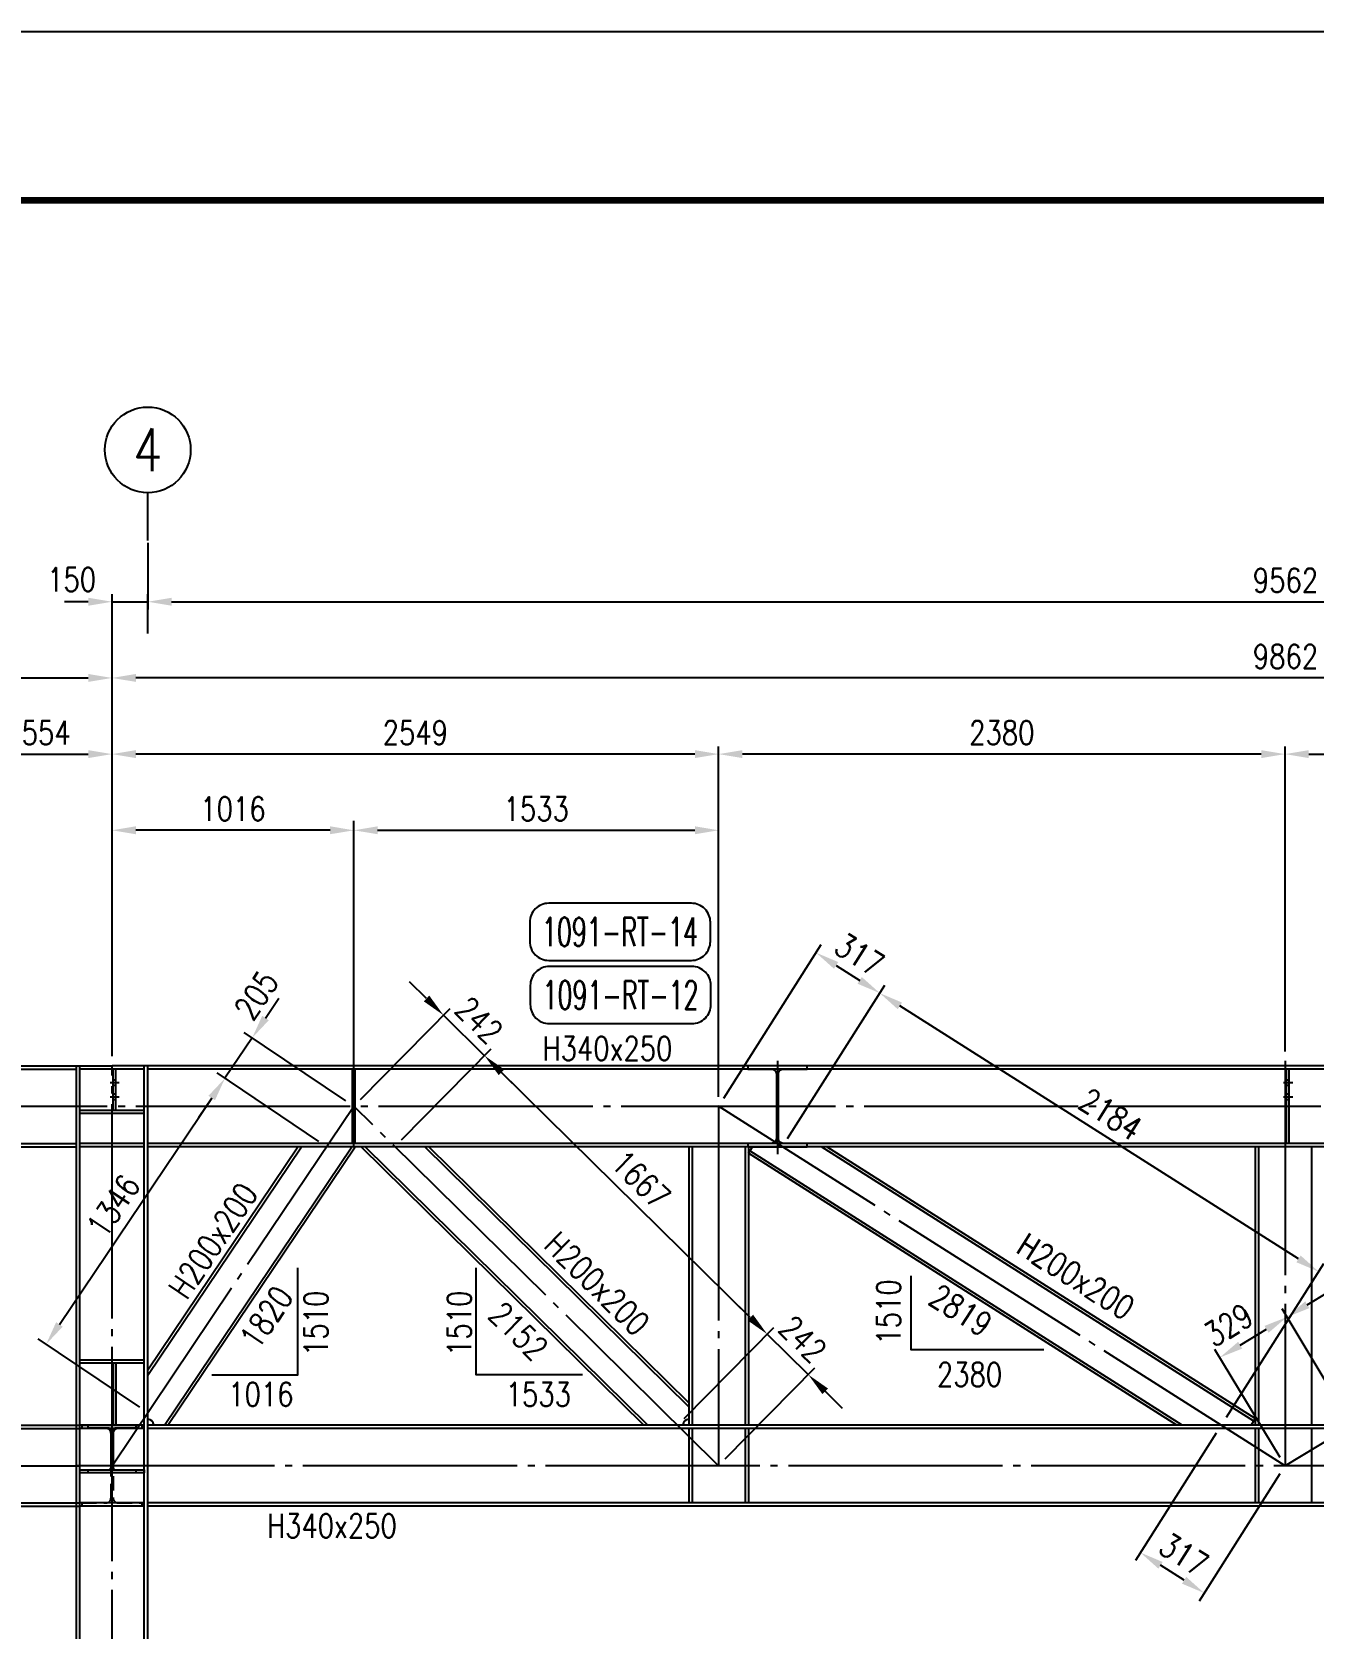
# Model space of a CAD drawing. Header units: millimetres. Extents: x 0 to 232280, y -26939 to 23794.
# Drawn here: x 179168 to 184552, y 17089 to 23794 of the extents above; entities that cross this region are included whole.
import ezdxf
from ezdxf.enums import TextEntityAlignment as Align

# ---------------------------------------------------------------- set-up
doc = ezdxf.new("R2010")
doc.units = ezdxf.units.MM
doc.header["$LTSCALE"] = 30
doc.linetypes.add('JNK-CENTER', pattern=[34, 30, -1.5, 1, -1.5])
doc.linetypes.add('JNK-HIDDEN', pattern=[3, 2, -1])
for name, color, linetype in [('CEN-R', 1, 'JNK-CENTER'), ('CON-C', 4, 'Continuous'), ('CON-G', 3, 'Continuous'), ('CON-W', 7, 'Continuous'), ('CON-Y', 2, 'Continuous'), ('Dim-W', 7, 'Continuous'), ('HID-Y', 2, 'JNK-HIDDEN'), ('STL-OBJT', 7, 'Continuous')]:
    doc.layers.add(name, color=color, linetype=linetype)
doc.styles.add('SIMPLEX', font='simplex.shx', dxfattribs={"width": 0.8})
doc.dimstyles.new('DIM35', dxfattribs={"dimscale": 35, "dimtxt": 2.5, "dimasz": 2.5, "dimexe": 0.8, "dimexo": 1, "dimgap": 1, "dimtad": 1, "dimdec": 1, "dimdsep": 46, "dimtxsty": 'SIMPLEX', "dimcen": 0, "dimclrd": 7, "dimclre": 7, "dimclrt": 2, "dimadec": 1, "dimazin": 2, "dimtfac": 1, "dimtdec": 1, "dimtix": 1, "dimtmove": 2, "dimatfit": 2, "dimfxl": 1, "dimtfill": 1, "dimarcsym": 1})
doc.dimstyles.new('DIM40', dxfattribs={"dimscale": 40, "dimtxt": 2.5, "dimasz": 2.5, "dimexe": 1, "dimexo": 1, "dimgap": 1, "dimtad": 1, "dimdec": 0, "dimdsep": 46, "dimtxsty": 'SIMPLEX', "dimcen": 0, "dimclrd": 7, "dimclre": 7, "dimclrt": 2, "dimadec": 1, "dimazin": 2, "dimtfac": 1, "dimtdec": 0, "dimtix": 1, "dimtmove": 2, "dimatfit": 2, "dimfxl": 1, "dimtolj": 1, "dimtzin": 0, "dimarcsym": 1})

# ---------------------------------------------------------------- blocks, each defined once
blk = doc.blocks.new('TITLE')
at = {"color": 7}
blk.add_line((841, 594.85), (0, 594.85), dxfattribs=at)
at = {"color": 7, "const_width": 0.707}
blk.add_lwpolyline([(823.32, 577.17), (27.94, 577.17)], dxfattribs=at)
blk = doc.blocks.new('*D2047')
at = {"layer": 'DEFPOINTS', "color": 0, "transparency": 16777216}
for p in [(179505.3, 21080.3), (178397.3, 19451.1), (179505.3, 19451.1)]:
    blk.add_point(p, dxfattribs=at)
at = {"layer": 'Dim-W', "color": 7, "linetype": 'ByBlock', "lineweight": -2, "transparency": 16777216}
for p, q in [((178397.3, 19491.1), (178397.3, 21112.3)), ((178497.3, 21080.3), (179405.3, 21080.3)), ((179505.3, 19491.1), (179505.3, 21112.3))]:
    blk.add_line(p, q, dxfattribs=at)
at = {"layer": 'Dim-W', "color": 7, "transparency": 16777216}
for points in [[(178497.3, 21097), (178497.3, 21063.7), (178397.3, 21080.3)], [(179405.3, 21097), (179405.3, 21063.7), (179505.3, 21080.3)]]:
    blk.add_solid(points, dxfattribs=at)
at = {"layer": 'Dim-W', "color": 2, "transparency": 16777216, "insert": (178951.3, 21170.3), "char_height": 100, "attachment_point": 5, "style": 'SIMPLEX', "bg_fill": 3, "box_fill_scale": 1.1, "bg_fill_color": 256, "bg_fill_true_color": 13158600, "bg_fill_transparency": 0}
blk.add_mtext('1108', dxfattribs=at)
blk = doc.blocks.new('*D2050')
at = {"layer": 'DEFPOINTS', "color": 0, "transparency": 16777216}
for p in [(186939.3, 20760.3), (184434.3, 19471.1), (186939.3, 19451.1)]:
    blk.add_point(p, dxfattribs=at)
at = {"layer": 'Dim-W', "color": 7, "linetype": 'ByBlock', "lineweight": -2, "transparency": 16777216}
for p, q in [((184434.3, 19511.1), (184434.3, 20792.3)), ((186939.3, 19491.1), (186939.3, 20792.3)), ((184534.3, 20760.3), (186839.3, 20760.3))]:
    blk.add_line(p, q, dxfattribs=at)
at = {"layer": 'Dim-W', "color": 7, "transparency": 16777216}
for points in [[(184534.3, 20777), (184534.3, 20743.7), (184434.3, 20760.3)], [(186839.3, 20777), (186839.3, 20743.7), (186939.3, 20760.3)]]:
    blk.add_solid(points, dxfattribs=at)
at = {"layer": 'Dim-W', "color": 2, "transparency": 16777216, "insert": (185686.8, 20850.3), "char_height": 100, "attachment_point": 5, "style": 'SIMPLEX', "bg_fill": 3, "box_fill_scale": 1.1, "bg_fill_color": 256, "bg_fill_true_color": 13158600, "bg_fill_transparency": 0}
blk.add_mtext('2505', dxfattribs=at)
blk = doc.blocks.new('*D2051')
at = {"layer": 'DEFPOINTS', "color": 0, "transparency": 16777216}
for p in [(182054.3, 20760.3), (184434.3, 19471.1), (182054.3, 19281.1)]:
    blk.add_point(p, dxfattribs=at)
at = {"layer": 'Dim-W', "color": 7, "linetype": 'ByBlock', "lineweight": -2, "transparency": 16777216}
for p, q in [((182054.3, 19321.1), (182054.3, 20792.3)), ((184434.3, 19511.1), (184434.3, 20792.3)), ((184334.3, 20760.3), (182154.3, 20760.3))]:
    blk.add_line(p, q, dxfattribs=at)
at = {"layer": 'Dim-W', "color": 7, "transparency": 16777216}
for points in [[(182154.3, 20777), (182154.3, 20743.7), (182054.3, 20760.3)], [(184334.3, 20777), (184334.3, 20743.7), (184434.3, 20760.3)]]:
    blk.add_solid(points, dxfattribs=at)
at = {"layer": 'Dim-W', "color": 2, "transparency": 16777216, "insert": (183244.3, 20850.3), "char_height": 100, "attachment_point": 5, "style": 'SIMPLEX', "bg_fill": 3, "box_fill_scale": 1.1, "bg_fill_color": 256, "bg_fill_true_color": 13158600, "bg_fill_transparency": 0}
blk.add_mtext('2380', dxfattribs=at)
blk = doc.blocks.new('*D2052')
at = {"layer": 'DEFPOINTS', "color": 0, "transparency": 16777216}
for p in [(179505.3, 21080.3), (179505.3, 19451.1), (189367.3, 19451.1)]:
    blk.add_point(p, dxfattribs=at)
at = {"layer": 'Dim-W', "color": 7, "linetype": 'ByBlock', "lineweight": -2, "transparency": 16777216}
for p, q in [((179505.3, 19491.1), (179505.3, 21112.3)), ((189267.3, 21080.3), (179605.3, 21080.3)), ((189367.3, 19491.1), (189367.3, 21112.3))]:
    blk.add_line(p, q, dxfattribs=at)
at = {"layer": 'Dim-W', "color": 7, "transparency": 16777216}
for points in [[(179605.3, 21097), (179605.3, 21063.7), (179505.3, 21080.3)], [(189267.3, 21097), (189267.3, 21063.7), (189367.3, 21080.3)]]:
    blk.add_solid(points, dxfattribs=at)
at = {"layer": 'Dim-W', "color": 2, "transparency": 16777216, "insert": (184436.3, 21170.3), "char_height": 100, "attachment_point": 5, "style": 'SIMPLEX', "bg_fill": 3, "box_fill_scale": 1.1, "bg_fill_color": 256, "bg_fill_true_color": 13158600, "bg_fill_transparency": 0}
blk.add_mtext('9862', dxfattribs=at)
blk = doc.blocks.new('*D2054')
at = {"layer": 'DEFPOINTS', "color": 0, "ltscale": 0.5, "transparency": 16777216}
for p in [(179505.3, 20760.3), (182054.3, 20760.3), (179505.3, 19491.1)]:
    blk.add_point(p, dxfattribs=at)
at = {"layer": 'Dim-W', "color": 7, "linetype": 'ByBlock', "lineweight": -2, "ltscale": 0.5, "transparency": 16777216}
for p, q in [((179505.3, 19531.1), (179505.3, 20800.3)), ((181954.3, 20760.3), (179605.3, 20760.3))]:
    blk.add_line(p, q, dxfattribs=at)
at = {"layer": 'Dim-W', "color": 7, "ltscale": 0.5, "transparency": 16777216}
for points in [[(179605.3, 20777), (179605.3, 20743.7), (179505.3, 20760.3)], [(181954.3, 20777), (181954.3, 20743.7), (182054.3, 20760.3)]]:
    blk.add_solid(points, dxfattribs=at)
at = {"layer": 'Dim-W', "color": 2, "ltscale": 0.5, "transparency": 16777216, "insert": (180779.8, 20850.3), "char_height": 100, "attachment_point": 5, "style": 'SIMPLEX'}
blk.add_mtext('\\A1;2549', dxfattribs=at)
blk = doc.blocks.new('*D2056')
at = {"layer": 'DEFPOINTS', "color": 0, "transparency": 16777216}
for p in [(179655.3, 21688.3), (189217.3, 21688.3), (189217.3, 21400.3)]:
    blk.add_point(p, dxfattribs=at)
at = {"layer": 'Dim-W', "color": 7, "linetype": 'ByBlock', "lineweight": -2, "transparency": 16777216}
for p, q in [((179655.3, 21648.3), (179655.3, 21368.3)), ((189217.3, 21648.3), (189217.3, 21368.3)), ((179755.3, 21400.3), (189117.3, 21400.3))]:
    blk.add_line(p, q, dxfattribs=at)
at = {"layer": 'Dim-W', "color": 7, "transparency": 16777216}
for points in [[(179755.3, 21417), (179755.3, 21383.7), (179655.3, 21400.3)], [(189117.3, 21417), (189117.3, 21383.7), (189217.3, 21400.3)]]:
    blk.add_solid(points, dxfattribs=at)
at = {"layer": 'Dim-W', "color": 2, "transparency": 16777216, "insert": (184436.3, 21490.3), "char_height": 100, "attachment_point": 5, "style": 'SIMPLEX', "bg_fill": 3, "box_fill_scale": 1.1, "bg_fill_color": 256, "bg_fill_true_color": 13158600, "bg_fill_transparency": 0}
blk.add_mtext('9562', dxfattribs=at)
blk = doc.blocks.new('*D2058')
at = {"layer": 'DEFPOINTS', "color": 0, "transparency": 16777216}
for p in [(179655.3, 21400.3), (179655.3, 21227.2), (179505.3, 20608.5)]:
    blk.add_point(p, dxfattribs=at)
at = {"layer": 'Dim-W', "color": 7, "linetype": 'ByBlock', "lineweight": -2, "transparency": 16777216}
for p, q in [((179405.3, 21400.3), (179305.3, 21400.3)), ((179505.3, 20648.5), (179505.3, 21432.3)), ((179505.3, 21400.3), (179655.3, 21400.3)), ((179655.3, 21267.2), (179655.3, 21432.3)), ((179755.3, 21400.3), (179855.3, 21400.3))]:
    blk.add_line(p, q, dxfattribs=at)
at = {"layer": 'Dim-W', "color": 7, "transparency": 16777216}
blk.add_solid([(179755.3, 21417), (179755.3, 21383.7), (179655.3, 21400.3)], dxfattribs=at)
at = {"layer": 'Dim-W', "color": 2, "transparency": 16777216, "insert": (179335.3, 21493.7), "char_height": 100, "attachment_point": 5, "style": 'SIMPLEX', "bg_fill": 3, "box_fill_scale": 1.1, "bg_fill_color": 256, "bg_fill_true_color": 13158600, "bg_fill_transparency": 0}
blk.add_mtext('150', dxfattribs=at)
at = {"layer": 'Dim-W', "color": 7, "transparency": 16777216}
blk.add_solid([(179405.3, 21417), (179405.3, 21383.7), (179505.3, 21400.3)], dxfattribs=at)
blk = doc.blocks.new('*D1972')
at = {"layer": 'DEFPOINTS', "color": 0, "ltscale": 0.5, "transparency": 16777216}
for p in [(182258.4, 18323.5), (181881.7, 17941.1), (182054.3, 17771.1)]:
    blk.add_point(p, dxfattribs=at)
at = {"layer": 'Dim-W', "color": 7, "linetype": 'ByBlock', "lineweight": -2, "ltscale": 0.5, "transparency": 16777216}
for p, q in [((182187.1, 18393.7), (182115.9, 18463.9)), ((181909.8, 17969.6), (182286.4, 18352)), ((182431, 18153.5), (182258.4, 18323.5)), ((182082.3, 17799.6), (182459, 18182)), ((182502.2, 18083.4), (182573.4, 18013.2))]:
    blk.add_line(p, q, dxfattribs=at)
at = {"layer": 'Dim-W', "color": 7, "ltscale": 0.5, "transparency": 16777216}
for points in [[(182198.8, 18405.6), (182175.4, 18381.8), (182258.4, 18323.5)], [(182513.9, 18095.2), (182490.5, 18071.5), (182431, 18153.5)]]:
    blk.add_solid(points, dxfattribs=at)
at = {"layer": 'Dim-W', "color": 2, "ltscale": 0.5, "transparency": 16777216, "insert": (182407.8, 18302.7), "char_height": 100, "attachment_point": 5, "rotation": 315.43305, "style": 'SIMPLEX'}
blk.add_mtext('\\A1;242', dxfattribs=at)
blk = doc.blocks.new('*D1973')
at = {"layer": 'DEFPOINTS', "color": 0, "ltscale": 0.5, "transparency": 16777216}
for p in [(181070.5, 19493.5), (180693.9, 19111.1), (181881.7, 17941.1)]:
    blk.add_point(p, dxfattribs=at)
at = {"layer": 'Dim-W', "color": 7, "linetype": 'ByBlock', "lineweight": -2, "ltscale": 0.5, "transparency": 16777216}
for p, q in [((180721.9, 19139.6), (181098.6, 19522)), ((182187.1, 18393.7), (181141.8, 19423.4)), ((181909.8, 17969.6), (182286.4, 18352))]:
    blk.add_line(p, q, dxfattribs=at)
at = {"layer": 'Dim-W', "color": 7, "ltscale": 0.5, "transparency": 16777216}
for points in [[(181153.5, 19435.2), (181130.1, 19411.5), (181070.5, 19493.5)], [(182198.8, 18405.6), (182175.4, 18381.8), (182258.4, 18323.5)]]:
    blk.add_solid(points, dxfattribs=at)
at = {"layer": 'Dim-W', "color": 2, "ltscale": 0.5, "transparency": 16777216, "insert": (181727.6, 18972.7), "char_height": 100, "attachment_point": 5, "rotation": 315.43305, "style": 'SIMPLEX'}
blk.add_mtext('\\A1;1667', dxfattribs=at)
blk = doc.blocks.new('*D1974')
at = {"layer": 'DEFPOINTS', "color": 0, "ltscale": 0.5, "transparency": 16777216}
for p in [(181070.5, 19493.5), (180521.3, 19281.1), (180693.9, 19111.1)]:
    blk.add_point(p, dxfattribs=at)
at = {"layer": 'Dim-W', "color": 7, "linetype": 'ByBlock', "lineweight": -2, "ltscale": 0.5, "transparency": 16777216}
for p, q in [((180826.7, 19733.7), (180755.5, 19803.9)), ((180549.3, 19309.6), (180926, 19692)), ((180898, 19663.5), (181070.5, 19493.5)), ((180721.9, 19139.6), (181098.6, 19522)), ((181141.8, 19423.4), (181213, 19353.2))]:
    blk.add_line(p, q, dxfattribs=at)
at = {"layer": 'Dim-W', "color": 7, "ltscale": 0.5, "transparency": 16777216}
for points in [[(180838.4, 19745.6), (180815, 19721.8), (180898, 19663.5)], [(181153.5, 19435.2), (181130.1, 19411.5), (181070.5, 19493.5)]]:
    blk.add_solid(points, dxfattribs=at)
at = {"layer": 'Dim-W', "color": 2, "ltscale": 0.5, "transparency": 16777216, "insert": (181047.4, 19642.7), "char_height": 100, "attachment_point": 5, "rotation": 315.43305, "style": 'SIMPLEX'}
blk.add_mtext('\\A1;242', dxfattribs=at)
blk = doc.blocks.new('*D1975')
at = {"layer": 'DEFPOINTS', "color": 0, "ltscale": 0.5, "transparency": 16777216}
for p in [(179979.8, 19398.5), (180521.3, 19281.1), (180406.9, 19111.1)]:
    blk.add_point(p, dxfattribs=at)
at = {"layer": 'Dim-W', "color": 7, "linetype": 'ByBlock', "lineweight": -2, "ltscale": 0.5, "transparency": 16777216}
for p, q in [((180150, 19651.5), (180205.8, 19734.4)), ((180488.1, 19303.5), (180061, 19590.8)), ((180094.2, 19568.5), (179979.8, 19398.5)), ((180373.7, 19133.5), (179946.6, 19420.8)), ((179924, 19315.5), (179868.1, 19232.6))]:
    blk.add_line(p, q, dxfattribs=at)
at = {"layer": 'Dim-W', "color": 7, "ltscale": 0.5, "transparency": 16777216}
for points in [[(180163.8, 19642.2), (180136.2, 19660.8), (180094.2, 19568.5)], [(179937.8, 19306.2), (179910.1, 19324.8), (179979.8, 19398.5)]]:
    blk.add_solid(points, dxfattribs=at)
at = {"layer": 'Dim-W', "color": 2, "ltscale": 0.5, "transparency": 16777216, "insert": (180111.7, 19747.3), "char_height": 100, "attachment_point": 5, "rotation": 56.06545, "style": 'SIMPLEX'}
blk.add_mtext('\\A1;205', dxfattribs=at)
blk = doc.blocks.new('*D1976')
at = {"layer": 'DEFPOINTS', "color": 0, "ltscale": 0.5, "transparency": 16777216}
for p in [(179979.8, 19398.5), (180406.9, 19111.1), (179655.3, 17994.1)]:
    blk.add_point(p, dxfattribs=at)
at = {"layer": 'Dim-W', "color": 7, "linetype": 'ByBlock', "lineweight": -2, "ltscale": 0.5, "transparency": 16777216}
for p, q in [((180373.7, 19133.5), (179946.6, 19420.8)), ((179284, 18364.4), (179924, 19315.5)), ((179622.1, 18016.4), (179195, 18303.8))]:
    blk.add_line(p, q, dxfattribs=at)
at = {"layer": 'Dim-W', "color": 7, "ltscale": 0.5, "transparency": 16777216}
for points in [[(179937.8, 19306.2), (179910.1, 19324.8), (179979.8, 19398.5)], [(179297.8, 18355.1), (179270.2, 18373.7), (179228.2, 18281.4)]]:
    blk.add_solid(points, dxfattribs=at)
at = {"layer": 'Dim-W', "color": 2, "ltscale": 0.5, "transparency": 16777216, "insert": (179510.9, 18862.8), "char_height": 100, "attachment_point": 5, "rotation": 56.06545, "style": 'SIMPLEX'}
blk.add_mtext('\\A1;1346', dxfattribs=at)
blk = doc.blocks.new('*D1981')
at = {"layer": 'DEFPOINTS', "color": 0, "ltscale": 0.5, "transparency": 16777216}
for p in [(184442.4, 18395.5), (184716.3, 17941.1), (184434.3, 17771.1)]:
    blk.add_point(p, dxfattribs=at)
at = {"layer": 'Dim-W', "color": 7, "linetype": 'ByBlock', "lineweight": -2, "ltscale": 0.5, "transparency": 16777216}
for p, q in [((184695.6, 17975.4), (184421.7, 18429.8)), ((184246, 18277.2), (184356.7, 18343.9)), ((184413.6, 17805.4), (184139.7, 18259.8))]:
    blk.add_line(p, q, dxfattribs=at)
at = {"layer": 'Dim-W', "color": 7, "ltscale": 0.5, "transparency": 16777216}
for points in [[(184348.1, 18358.2), (184365.3, 18329.6), (184442.4, 18395.5)], [(184237.4, 18291.4), (184254.6, 18262.9), (184160.4, 18225.5)]]:
    blk.add_solid(points, dxfattribs=at)
at = {"layer": 'Dim-W', "color": 2, "ltscale": 0.5, "transparency": 16777216, "insert": (184196.7, 18362.3), "char_height": 100, "attachment_point": 5, "rotation": 31.08134, "style": 'SIMPLEX'}
blk.add_mtext('\\A1;329', dxfattribs=at)
blk = doc.blocks.new('*D1982')
at = {"layer": 'DEFPOINTS', "color": 0, "ltscale": 0.5, "transparency": 16777216}
for p in [(186383.3, 19565.5), (186657.3, 19111.1), (184716.3, 17941.1)]:
    blk.add_point(p, dxfattribs=at)
at = {"layer": 'Dim-W', "color": 7, "linetype": 'ByBlock', "lineweight": -2, "ltscale": 0.5, "transparency": 16777216}
for p, q in [((186636.6, 19145.4), (186362.7, 19599.8)), ((184528, 18447.2), (186297.7, 19513.9)), ((184695.6, 17975.4), (184421.7, 18429.8))]:
    blk.add_line(p, q, dxfattribs=at)
at = {"layer": 'Dim-W', "color": 7, "ltscale": 0.5, "transparency": 16777216}
for points in [[(186289.1, 19528.2), (186306.3, 19499.6), (186383.3, 19565.5)], [(184519.4, 18461.4), (184536.6, 18432.9), (184442.4, 18395.5)]]:
    blk.add_solid(points, dxfattribs=at)
at = {"layer": 'Dim-W', "color": 2, "ltscale": 0.5, "transparency": 16777216, "insert": (185207, 18969), "char_height": 100, "attachment_point": 5, "rotation": 31.08134, "style": 'SIMPLEX'}
blk.add_mtext('\\A1;2266', dxfattribs=at)
blk = doc.blocks.new('*D1983')
at = {"layer": 'DEFPOINTS', "color": 0, "ltscale": 0.5, "transparency": 16777216}
for p in [(184166.3, 17941.1), (184434.3, 17771.1), (183826.8, 17406)]:
    blk.add_point(p, dxfattribs=at)
at = {"layer": 'Dim-W', "color": 7, "linetype": 'ByBlock', "lineweight": -2, "ltscale": 0.5, "transparency": 16777216}
for p, q in [((184144.9, 17907.3), (183805.4, 17372.3)), ((184412.8, 17737.3), (184073.4, 17202.3)), ((184010.4, 17289.6), (183911.3, 17352.5))]:
    blk.add_line(p, q, dxfattribs=at)
at = {"layer": 'Dim-W', "color": 7, "ltscale": 0.5, "transparency": 16777216}
for points in [[(183920.2, 17366.5), (183902.4, 17338.4), (183826.8, 17406)], [(184019.3, 17303.7), (184001.4, 17275.5), (184094.8, 17236)]]:
    blk.add_solid(points, dxfattribs=at)
at = {"layer": 'Dim-W', "color": 2, "ltscale": 0.5, "transparency": 16777216, "insert": (184009, 17397), "char_height": 100, "attachment_point": 5, "rotation": 327.60676, "style": 'SIMPLEX'}
blk.add_mtext('\\A1;317', dxfattribs=at)
blk = doc.blocks.new('*D2064')
at = {"layer": 'DEFPOINTS', "color": 0, "ltscale": 0.5, "transparency": 16777216}
for p in [(182731.5, 19756.2), (182322.2, 19111.1), (184166.3, 17941.1)]:
    blk.add_point(p, dxfattribs=at)
at = {"layer": 'Dim-W', "color": 7, "linetype": 'ByBlock', "lineweight": -2, "ltscale": 0.5, "transparency": 16777216}
for p, q in [((182343.6, 19144.9), (182752.9, 19789.9)), ((184491.1, 18639.7), (182815.9, 19702.6)), ((184187.8, 17974.9), (184597, 18619.9))]:
    blk.add_line(p, q, dxfattribs=at)
at = {"layer": 'Dim-W', "color": 7, "ltscale": 0.5, "transparency": 16777216}
for points in [[(182824.8, 19716.7), (182807, 19688.5), (182731.5, 19756.2)], [(184500.1, 18653.8), (184482.2, 18625.7), (184575.6, 18586.2)]]:
    blk.add_solid(points, dxfattribs=at)
at = {"layer": 'Dim-W', "color": 2, "ltscale": 0.5, "transparency": 16777216, "insert": (183701.7, 19247.2), "char_height": 100, "attachment_point": 5, "rotation": 327.60676, "style": 'SIMPLEX'}
blk.add_mtext('\\A1;2184', dxfattribs=at)
blk = doc.blocks.new('*D1984')
at = {"layer": 'DEFPOINTS', "color": 0, "ltscale": 0.5, "transparency": 16777216}
for p in [(182731.5, 19756.2), (182054.3, 19281.1), (182322.2, 19111.1)]:
    blk.add_point(p, dxfattribs=at)
at = {"layer": 'Dim-W', "color": 7, "linetype": 'ByBlock', "lineweight": -2, "ltscale": 0.5, "transparency": 16777216}
for p, q in [((182075.7, 19314.9), (182484.9, 19959.9)), ((182548, 19872.6), (182647, 19809.7)), ((182343.6, 19144.9), (182752.9, 19789.9))]:
    blk.add_line(p, q, dxfattribs=at)
at = {"layer": 'Dim-W', "color": 7, "ltscale": 0.5, "transparency": 16777216}
for points in [[(182556.9, 19886.7), (182539, 19858.5), (182463.5, 19926.2)], [(182656, 19823.8), (182638.1, 19795.7), (182731.5, 19756.2)]]:
    blk.add_solid(points, dxfattribs=at)
at = {"layer": 'Dim-W', "color": 2, "ltscale": 0.5, "transparency": 16777216, "insert": (182645.7, 19917.2), "char_height": 100, "attachment_point": 5, "rotation": 327.60676, "style": 'SIMPLEX'}
blk.add_mtext('\\A1;317', dxfattribs=at)
blk = doc.blocks.new('*D1994')
at = {"layer": 'DEFPOINTS', "color": 0, "ltscale": 0.5, "transparency": 16777216}
for p in [(179505.3, 20760.3), (178951.3, 19799.7), (179505.3, 19531.1)]:
    blk.add_point(p, dxfattribs=at)
at = {"layer": 'Dim-W', "color": 7, "linetype": 'ByBlock', "lineweight": -2, "ltscale": 0.5, "transparency": 16777216}
for p, q in [((178951.3, 19839.7), (178951.3, 20800.3)), ((179505.3, 19571.1), (179505.3, 20800.3)), ((179051.3, 20760.3), (179405.3, 20760.3))]:
    blk.add_line(p, q, dxfattribs=at)
at = {"layer": 'Dim-W', "color": 7, "ltscale": 0.5, "transparency": 16777216}
for points in [[(179051.3, 20777), (179051.3, 20743.7), (178951.3, 20760.3)], [(179405.3, 20777), (179405.3, 20743.7), (179505.3, 20760.3)]]:
    blk.add_solid(points, dxfattribs=at)
at = {"layer": 'Dim-W', "color": 2, "ltscale": 0.5, "transparency": 16777216, "insert": (179228.3, 20850.3), "char_height": 100, "attachment_point": 5, "style": 'SIMPLEX'}
blk.add_mtext('\\A1;554', dxfattribs=at)
blk = doc.blocks.new('*D1970')
at = {"layer": 'DEFPOINTS', "color": 0, "ltscale": 0.5, "transparency": 16777216}
for p in [(182054.3, 20440.3), (182054.3, 19321.1), (180521.3, 19281.1)]:
    blk.add_point(p, dxfattribs=at)
at = {"layer": 'Dim-W', "color": 7, "linetype": 'ByBlock', "lineweight": -2, "ltscale": 0.5, "transparency": 16777216}
for p, q in [((180521.3, 19321.1), (180521.3, 20480.3)), ((182054.3, 19361.1), (182054.3, 20480.3)), ((180621.3, 20440.3), (181954.3, 20440.3))]:
    blk.add_line(p, q, dxfattribs=at)
at = {"layer": 'Dim-W', "color": 7, "ltscale": 0.5, "transparency": 16777216}
for points in [[(180621.3, 20457), (180621.3, 20423.7), (180521.3, 20440.3)], [(181954.3, 20457), (181954.3, 20423.7), (182054.3, 20440.3)]]:
    blk.add_solid(points, dxfattribs=at)
at = {"layer": 'Dim-W', "color": 2, "ltscale": 0.5, "transparency": 16777216, "insert": (181287.8, 20530.3), "char_height": 100, "attachment_point": 5, "style": 'SIMPLEX'}
blk.add_mtext('\\A1;1533', dxfattribs=at)
blk = doc.blocks.new('*D1971')
at = {"layer": 'DEFPOINTS', "color": 0, "ltscale": 0.5, "transparency": 16777216}
for p in [(179505.3, 20440.3), (179505.3, 19491.1), (180521.3, 19321.1)]:
    blk.add_point(p, dxfattribs=at)
at = {"layer": 'Dim-W', "color": 7, "linetype": 'ByBlock', "lineweight": -2, "ltscale": 0.5, "transparency": 16777216}
for p, q in [((179505.3, 19531.1), (179505.3, 20480.3)), ((180521.3, 19361.1), (180521.3, 20480.3)), ((180421.3, 20440.3), (179605.3, 20440.3))]:
    blk.add_line(p, q, dxfattribs=at)
at = {"layer": 'Dim-W', "color": 7, "ltscale": 0.5, "transparency": 16777216}
for points in [[(179605.3, 20457), (179605.3, 20423.7), (179505.3, 20440.3)], [(180421.3, 20457), (180421.3, 20423.7), (180521.3, 20440.3)]]:
    blk.add_solid(points, dxfattribs=at)
at = {"layer": 'Dim-W', "color": 2, "ltscale": 0.5, "transparency": 16777216, "insert": (180013.3, 20530.3), "char_height": 100, "attachment_point": 5, "style": 'SIMPLEX'}
blk.add_mtext('\\A1;1016', dxfattribs=at)
blk = doc.blocks.new('col-line')
at = {"layer": 'CON-Y'}
blk.add_line((0, 3), (0, 8), dxfattribs=at)
blk.add_circle((0, 12.5), 4.5, dxfattribs=at)
at = {"layer": 'CON-C', "style": 'SIMPLEX', "width": 0.8}
blk.add_attdef('1', text='', height=4.5, dxfattribs=at).set_placement((0, 12.5), align=Align.MIDDLE_CENTER)
blk = doc.blocks.new('DUCT-TAG')
at = {"layer": 'CON-G'}
blk.add_lwpolyline([(-9.49, -1), (-9.49, 1, -0.414214), (-7.49, 3), (7.49, 3, -0.414214), (9.49, 1), (9.49, -1, -0.414214), (7.49, -3), (-7.49, -3, -0.414214)], format="xyb", close=True, dxfattribs=at)
at = {"layer": 'CON-G', "style": 'SIMPLEX', "width": 1.246304}
blk.add_attdef('NAME', text='', height=3, dxfattribs=at).set_placement((-8.19, -1.5), (8.19, -1.5), align=Align.FIT)
at = {"layer": 'CON-Y', "style": 'SIMPLEX'}
blk.add_attdef('ELEVATION', text='', height=2, dxfattribs=at).set_placement((0, -6.02), align=Align.CENTER)

msp = doc.modelspace()

# ---------------------------------------------------------------- linework, layer by layer
at = {"layer": 'CEN-R'}
for p, q in [((179497.41, 19381.12), (179535.64, 19381.12)), ((179497.41, 19321.12), (179535.64, 19321.12)), ((168385.27, 19281.12), (189517.27, 19281.12)), ((178547.27, 19281.12), (179371.27, 19281.12)), ((179505.27, 17771.12), (180521.27, 19281.12)), ((178547.27, 17771.12), (179371.27, 17771.12)), ((189367.27, 17771.12), (179355.27, 17771.12))]:
    msp.add_line(p, q, dxfattribs=at)
at = {"layer": 'CON-G'}
for p, q in [((178397.27, 19451.12), (179505.27, 19451.12)), ((178547.27, 19437.12), (179355.27, 19437.12)), ((179640.27, 19263.12), (179370.27, 19263.12)), ((179640.27, 19251.12), (179370.27, 19251.12)), ((178547.27, 19125.12), (179355.27, 19125.12)), ((178547.27, 19111.12), (179355.27, 19111.12)), ((178547.27, 19111.12), (179355.27, 19111.12)), ((179640.27, 19125.12), (179370.27, 19125.12)), ((179640.27, 19111.12), (179370.27, 19111.12)), ((189217.27, 19125.12), (179655.27, 19125.12)), ((189217.27, 19111.12), (179655.27, 19111.12)), ((189217.27, 19111.12), (179655.27, 19111.12)), ((179655.27, 18173.19), (180286.36, 19111.12)), ((179655.27, 18151.69), (180300.82, 19111.12)), ((179725.72, 17941.12), (180512.95, 19111.12)), ((179740.19, 17941.12), (180527.42, 19111.12)), ((181739.18, 17941.12), (180551.36, 19111.12)), ((181756.28, 17941.12), (180568.46, 19111.12)), ((181929.27, 18017.77), (180819.26, 19111.12)), ((181929.27, 18034.61), (180836.36, 19111.12)), ((181929.27, 19111.12), (181929.27, 17941.12)), ((181943.27, 19111.12), (181943.27, 17941.12)), ((182165.27, 19111.12), (182165.27, 17941.12)), ((182179.27, 19111.12), (182179.27, 17941.12)), ((182179.27, 19083.39), (182196.87, 19111.12)), ((184302.84, 17958.73), (182486.48, 19111.12)), ((184309.27, 17968.86), (182508.88, 19111.12)), ((184309.27, 19111.12), (184309.27, 17941.12)), ((184323.27, 19111.12), (184323.27, 17941.12)), ((184545.27, 19111.12), (184545.27, 17941.12)), ((183979.66, 17941.12), (182179.27, 19083.39)), ((184002.06, 17941.12), (182185.7, 19093.52)), ((179370.27, 18215.13), (179640.27, 18215.13)), ((179370.27, 18203.13), (179640.27, 18203.13)), ((179509.27, 18203.13), (179509.27, 17941.12)), ((179521.27, 18203.13), (179521.27, 17941.12)), ((178547.27, 17941.12), (179371.27, 17941.12)), ((178547.27, 17927.12), (179371.27, 17927.12)), ((179639.27, 17941.12), (179371.27, 17941.12)), ((179639.27, 17927.12), (179371.27, 17927.12)), ((189217.27, 17941.12), (179655.27, 17941.12)), ((189217.27, 17927.12), (179655.27, 17927.12)), ((181929.27, 17927.12), (181929.27, 17615.12)), ((181943.27, 17927.12), (181943.27, 17615.12)), ((182165.27, 17927.12), (182165.27, 17615.12)), ((182179.27, 17927.12), (182179.27, 17615.12)), ((184309.27, 17968.86), (184291.68, 17941.12)), ((184309.27, 17927.12), (184309.27, 17615.12)), ((184323.27, 17927.12), (184323.27, 17615.12)), ((184545.27, 17927.12), (184545.27, 17615.12)), ((178547.27, 17615.12), (179371.27, 17615.12)), ((178547.27, 17601.12), (179371.27, 17601.12)), ((179639.27, 17615.12), (179371.27, 17615.12)), ((179639.27, 17601.12), (179371.27, 17601.12)), ((189217.27, 17615.12), (179655.27, 17615.12)), ((189217.27, 17601.12), (179655.27, 17601.12))]:
    msp.add_line(p, q, dxfattribs=at)
msp.add_lwpolyline([(179405.27, 17741.12), (179405.27, 17753.12), (179488.27, 17753.12, 0.4142136), (179501.27, 17766.12), (179501.27, 17916.12, 0.4142136), (179488.27, 17929.12), (179405.27, 17929.12), (179405.27, 17941.12), (179605.27, 17941.12), (179605.27, 17929.12), (179522.27, 17929.12, 0.4142136), (179509.27, 17916.12), (179509.27, 17766.12, 0.4142136), (179522.27, 17753.12), (179605.27, 17753.12), (179605.27, 17741.12)], format="xyb", close=True, dxfattribs=at)
msp.add_lwpolyline([(179640.27, 17753.12), (179640.27, 17741.12), (179370.27, 17741.12), (179370.27, 17753.12)], close=True, dxfattribs=at)
for centre, start, end in [((179655.27, 17941.12), 0, 90), ((181929.27, 17941.12), 90, 180)]:
    msp.add_arc(centre, 25, start, end, dxfattribs=at)
at = {"layer": 'Dim-W', "ltscale": 0.5}
for points in [[(179924, 18153.01), (180286.5, 18153.01), (180286.5, 18601.54)], [(181482.56, 18153.01), (181035.88, 18153.01), (181035.88, 18601.54)], [(183420.23, 18257.76), (182863.17, 18257.76), (182863.17, 18568.03)]]:
    msp.add_lwpolyline(points, dxfattribs=at)
at = {"layer": 'HID-Y'}
for p, q in [((179509.27, 19392.62), (179521.27, 19392.62)), ((179509.27, 19369.62), (179521.27, 19369.62)), ((179509.27, 19332.62), (179521.27, 19332.62)), ((179509.27, 19309.62), (179521.27, 19309.62))]:
    msp.add_line(p, q, dxfattribs=at)
msp.add_lwpolyline([(179380.27, 17601.12), (179380.27, 17615.12), (179480.77, 17615.12, 0.4142136), (179500.77, 17635.12), (179500.77, 17907.12, 0.4142136), (179480.77, 17927.12), (179380.27, 17927.12), (179380.27, 17941.12), (179630.27, 17941.12), (179630.27, 17927.12), (179529.77, 17927.12, 0.4142136), (179509.77, 17907.12), (179509.77, 17635.12, 0.4142136), (179529.77, 17615.12), (179630.27, 17615.12), (179630.27, 17601.12)], format="xyb", close=True, dxfattribs=at)

# ---------------------------------------------------------------- block references
at = {"linetype": 'ByBlock', "xscale": 39.99999999599994, "yscale": 39.99999999599994, "zscale": 39.99999999599994}
msp.add_blockref('TITLE', (162938.05, 0), dxfattribs=at)

# ---------------------------------------------------------------- texts
at = {"layer": 'CON-Y', "style": 'SIMPLEX', "width": 0.8}
for p in [(182818.4, 18279.54), (180411.95, 18232.24), (181014.25, 18232.24)]:
    msp.add_text('1510', height=100, rotation=90, dxfattribs=at).set_placement(p)
for s, p in [('2380', (182971.52, 18103.99)), ('1016', (179993.46, 18020.95)), ('1533', (181159.47, 18020.95)), ('H340x250', (180156.9, 17468.45))]:
    msp.add_text(s, height=100, dxfattribs=at).set_placement(p)
at = {"layer": 'Dim-W', "color": 2, "style": 'SIMPLEX', "width": 0.8}
for rotation, p in [(56.065453, (179818.62, 18461.79)), (327.606761, (183298.49, 18670.02))]:
    msp.add_text('H200x200', height=100, rotation=rotation, dxfattribs=at).set_placement(p)
at = {"layer": 'Dim-W', "color": 2, "ltscale": 0.5, "style": 'SIMPLEX', "width": 0.8}
msp.add_text('H200x200', height=100, rotation=315.433052, dxfattribs=at).set_placement((181313.86, 18691.69))
at = {"layer": 'Dim-W', "color": 2, "char_height": 100, "attachment_point": 5, "style": 'SIMPLEX'}
for s, insert, rotation in [('1820', (180153.44, 18394.93), 56.065453), ('2819', (183071.58, 18423.68), 327.606761)]:
    msp.add_mtext(s, dxfattribs=dict(at, insert=insert, rotation=rotation))
at = {"layer": 'Dim-W', "color": 2, "ltscale": 0.5, "insert": (181212.99, 18336.25), "char_height": 100, "attachment_point": 5, "rotation": 315.433052, "style": 'SIMPLEX'}
msp.add_mtext('2152', dxfattribs=at)

# ---------------------------------------------------------------- dimensions: what is measured, and where the dimension line sits
at = {"layer": 'Dim-W', "ltscale": 0.5}
for base, p1, p2, angle, picture, middle in [((182258.36, 18323.54), (182054.27, 17771.12), (181881.68, 17941.12), 135.433052, '*D1972', (182407.81, 18302.66)), ((183826.85, 17406.05), (184434.27, 17771.12), (184166.33, 17941.12), 147.606761, '*D1983', (184009.03, 17397.04))]:
    dim = msp.add_linear_dim(base=base, p1=p1, p2=p2, angle=angle, dimstyle='DIM40', dxfattribs=at)
    dim.commit()
    dim.dimension.update_dxf_attribs({"geometry": picture, "text_midpoint": middle})
dim = msp.add_linear_dim(base=(184442.38, 18395.53), p1=(184434.27, 17771.12), p2=(184716.29, 17941.12), angle=211.081338, dimstyle='DIM40', dxfattribs=at)
dim.commit()
dim.dimension.update_dxf_attribs({"geometry": '*D1981', "text_midpoint": (184196.71, 18362.34), "dimtype": 160})

# ---------------------------------------------------------------- next in the draw order: dimensions: what is measured, and where the dimension line sits
at = {"layer": 'Dim-W'}
for base, p1, p2, picture, middle in [((189217.27, 21400.34), (179655.27, 21688.32), (189217.27, 21688.32), '*D2056', (184436.27, 21490.34)), ((179505.27, 21080.34), (178397.27, 19451.12), (179505.27, 19451.12), '*D2047', (178951.27, 21170.34))]:
    dim = msp.add_linear_dim(base=base, p1=p1, p2=p2, dimstyle='DIM35', override={"dimscale": 40}, dxfattribs=at)
    dim.commit()
    dim.dimension.update_dxf_attribs({"geometry": picture, "text_midpoint": middle})
dim = msp.add_linear_dim(base=(186939.27, 20760.34), p1=(184434.27, 19471.12), p2=(186939.27, 19451.12), angle=180, dimstyle='DIM35', override={"dimscale": 40}, dxfattribs=at)
dim.commit()
dim.dimension.update_dxf_attribs({"geometry": '*D2050', "text_midpoint": (185686.77, 20850.34)})

# ---------------------------------------------------------------- next in the draw order: linework, layer by layer
at = {"layer": 'CON-G'}
for p, q in [((179355.27, 15451.12), (179355.27, 19451.12)), ((179370.27, 15451.12), (179370.27, 19451.12))]:
    msp.add_line(p, q, dxfattribs=at)

# ---------------------------------------------------------------- next in the draw order: block references
at = {"layer": 'CON-W', "xscale": 40, "yscale": 40, "zscale": 40}
msp.add_blockref('col-line', (179655.27, 21538.27), dxfattribs=at).add_auto_attribs({'1': '4'})

# ---------------------------------------------------------------- next in the draw order: dimensions: what is measured, and where the dimension line sits
at = {"layer": 'Dim-W'}
dim = msp.add_linear_dim(base=(182054.27, 20760.34), p1=(184434.27, 19471.12), p2=(182054.27, 19281.12), dimstyle='DIM35', override={"dimscale": 40}, dxfattribs=at)
dim.commit()
dim.dimension.update_dxf_attribs({"geometry": '*D2051', "text_midpoint": (183244.27, 20850.34)})

# ---------------------------------------------------------------- next in the draw order: linework, layer by layer
at = {"layer": 'CEN-R'}
for p, q in [((184428.41, 19381.12), (184466.64, 19381.12)), ((184428.41, 19321.12), (184466.64, 19321.12)), ((182054.27, 17771.12), (180521.27, 19281.12)), ((182054.27, 19281.12), (182054.27, 17771.12)), ((184434.27, 17771.12), (182054.27, 19281.12)), ((186939.27, 19281.12), (184434.27, 17771.12))]:
    msp.add_line(p, q, dxfattribs=at)
at = {"layer": 'HID-Y'}
for p, q in [((184440.27, 19392.62), (184452.27, 19392.62)), ((184440.27, 19369.62), (184452.27, 19369.62)), ((184440.27, 19332.62), (184452.27, 19332.62)), ((184440.27, 19309.62), (184452.27, 19309.62))]:
    msp.add_line(p, q, dxfattribs=at)

# ---------------------------------------------------------------- next in the draw order: dimensions: what is measured, and where the dimension line sits
at = {"layer": 'Dim-W'}
dim = msp.add_linear_dim(base=(179505.27, 21080.34), p1=(189367.27, 19451.12), p2=(179505.27, 19451.12), angle=180, dimstyle='DIM35', override={"dimscale": 40}, dxfattribs=at)
dim.commit()
dim.dimension.update_dxf_attribs({"geometry": '*D2052', "text_midpoint": (184436.27, 21170.34)})

# ---------------------------------------------------------------- next in the draw order: linework, layer by layer
at = {"layer": 'CEN-R'}
for p, q in [((179505.27, 15329.72), (179505.27, 19451.12)), ((182301.27, 19472.15), (182301.27, 19080.23)), ((184434.27, 19471.12), (184434.27, 17771.12)), ((180521.27, 19113.12, 0), (180521.27, 19437.12, 0))]:
    msp.add_line(p, q, dxfattribs=at)
at = {"layer": 'CON-G'}
for p, q in [((189517.27, 19451.12), (179505.27, 19451.12)), ((179640.27, 15451.12), (179640.27, 19451.12)), ((179655.27, 15451.12), (179655.27, 19451.12)), ((179640.27, 19437.12), (179370.27, 19437.12)), ((179509.27, 19263.12), (179509.27, 19437.12)), ((179521.27, 19263.12), (179521.27, 19437.12)), ((189217.27, 19437.12), (179655.27, 19437.12)), ((180515.27, 19125.12, 0), (180515.27, 19437.12, 0)), ((180527.27, 19125.12, 0), (180527.27, 19437.12, 0)), ((184440.27, 19125.12), (184440.27, 19437.12)), ((184452.27, 19125.12), (184452.27, 19437.12))]:
    msp.add_line(p, q, dxfattribs=at)
msp.add_lwpolyline([(182426.27, 19111.12), (182426.27, 19125.12), (182325.77, 19125.12, -0.4142136), (182305.77, 19145.12), (182305.77, 19417.12, -0.4142136), (182325.77, 19437.12), (182426.27, 19437.12), (182426.27, 19451.12), (182176.27, 19451.12), (182176.27, 19437.12), (182276.77, 19437.12, -0.4142136), (182296.77, 19417.12), (182296.77, 19145.12, -0.4142136), (182276.77, 19125.12), (182176.27, 19125.12), (182176.27, 19111.12)], format="xyb", close=True, dxfattribs=at)

# ---------------------------------------------------------------- next in the draw order: block references
at = {"layer": 'STL-OBJT'}
ref = msp.add_blockref('DUCT-TAG', (181639.91, 20013.63), dxfattribs=dict(at, xscale=-40, yscale=40, zscale=40, rotation=180))
ref.add_attrib('NAME', '1091-RT-14', dxfattribs={"layer": 'CON-G', "height": 120, "style": 'SIMPLEX', "width": 0.591031}).set_placement((181312.31, 19953.63), (181967.51, 19953.63), align=Align.FIT)
ref = msp.add_blockref('DUCT-TAG', (181642.16, 19748.19), dxfattribs=dict(at, xscale=-40, yscale=40, zscale=40, rotation=180))
ref.add_attrib('NAME', '1091-RT-12', dxfattribs={"layer": 'CON-G', "height": 120, "style": 'SIMPLEX', "width": 0.594093}).set_placement((181314.56, 19688.19), (181969.76, 19688.19), align=Align.FIT)

# ---------------------------------------------------------------- next in the draw order: texts
at = {"layer": 'CON-Y', "style": 'SIMPLEX', "width": 0.8}
msp.add_text('H340x250', height=100, dxfattribs=at).set_placement((181314.86, 19473.54))

# ---------------------------------------------------------------- next in the draw order: dimensions: what is measured, and where the dimension line sits
at = {"layer": 'Dim-W', "ltscale": 0.5}
for base, p1, p2, angle, picture, middle in [((179505.27, 20760.34), (182054.27, 20760.34), (179505.27, 19491.12), 180, '*D2054', (180779.77, 20850.34)), ((182054.27, 20440.34), (180521.27, 19281.12), (182054.27, 19321.12), 180, '*D1970', (181287.77, 20530.34)), ((182731.47, 19756.16), (182054.27, 19281.12), (182322.22, 19111.12), 147.606761, '*D1984', (182645.71, 19917.16)), ((181070.54, 19493.54), (180521.27, 19281.12), (180693.86, 19111.12), 135.433052, '*D1974', (181047.4, 19642.66)), ((182731.47, 19756.16), (184166.33, 17941.12), (182322.22, 19111.12), 147.606761, '*D2064', (183701.73, 19247.16)), ((181070.54, 19493.54), (181881.68, 17941.12), (180693.86, 19111.12), 135.433052, '*D1973', (181727.61, 18972.66))]:
    dim = msp.add_linear_dim(base=base, p1=p1, p2=p2, angle=angle, dimstyle='DIM40', dxfattribs=at)
    dim.commit()
    dim.dimension.update_dxf_attribs({"geometry": picture, "text_midpoint": middle})
for base, p1, p2, angle, picture, middle in [((179979.79, 19398.5), (180521.27, 19281.12), (180406.89, 19111.12), 236.065453, '*D1975', (180111.65, 19747.33)), ((186383.34, 19565.53), (184716.29, 17941.12), (186657.25, 19111.12), 211.081338, '*D1982', (185207, 18969)), ((179979.79, 19398.5), (179655.27, 17994.06), (180406.89, 19111.12), 236.065453, '*D1976', (179510.88, 18862.81))]:
    dim = msp.add_linear_dim(base=base, p1=p1, p2=p2, angle=angle, dimstyle='DIM40', dxfattribs=at)
    dim.commit()
    dim.dimension.update_dxf_attribs({"geometry": picture, "text_midpoint": middle, "dimtype": 160})

# ---------------------------------------------------------------- next in the draw order: dimensions: what is measured, and where the dimension line sits
at = {"layer": 'Dim-W'}
dim = msp.add_linear_dim(base=(179655.27, 21400.34), p1=(179505.27, 20608.54), p2=(179655.27, 21227.22), dimstyle='DIM35', override={"dimscale": 40}, dxfattribs=at)
dim.commit()
dim.dimension.update_dxf_attribs({"geometry": '*D2058', "text_midpoint": (179335.27, 21493.73), "dimtype": 160})

# ---------------------------------------------------------------- next in the draw order: dimensions: what is measured, and where the dimension line sits
at = {"layer": 'Dim-W', "ltscale": 0.5}
for base, p1, p2, picture, middle in [((179505.27, 20760.34), (178951.27, 19799.73), (179505.27, 19531.12), '*D1994', (179228.27, 20850.34)), ((179505.27, 20440.34), (180521.27, 19321.12), (179505.27, 19491.12), '*D1971', (180013.27, 20530.34))]:
    dim = msp.add_linear_dim(base=base, p1=p1, p2=p2, angle=180, dimstyle='DIM40', dxfattribs=at)
    dim.commit()
    dim.dimension.update_dxf_attribs({"geometry": picture, "text_midpoint": middle})

doc.saveas('drawing.dxf')
